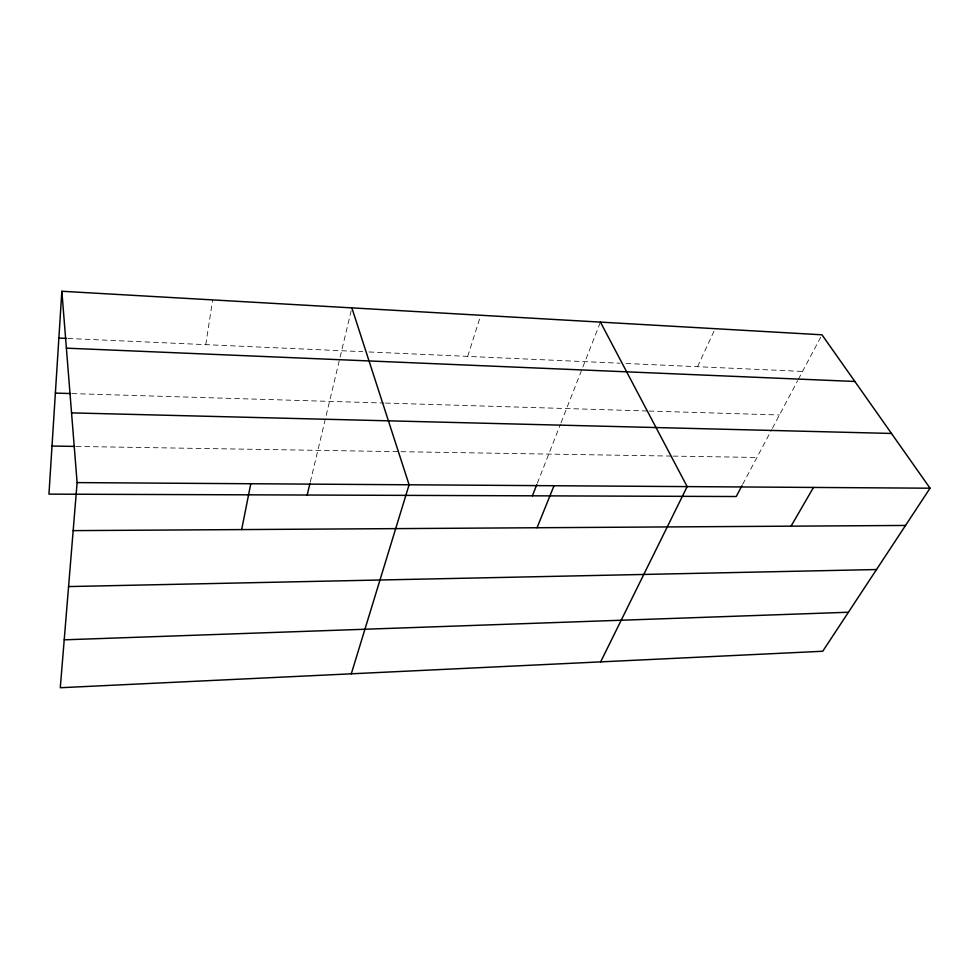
<?xml version="1.0" encoding="UTF-8"?>
<svg xmlns="http://www.w3.org/2000/svg" width="979" height="979" viewBox="0 0 979 979"><rect width="100%" height="100%" fill="white"/><g stroke="black" fill="none" stroke-linecap="round" stroke-linejoin="round"><path stroke-width="0.73" stroke-dasharray="4.89 3.67" d="M205.761 344.645L212.663 299.904M310.282 482.06L351.865 307.883M467.693 356.393L480.762 315.262M537.312 483.296L560.465 424.201M561.016 422.781L600.445 322.115M697.537 366.697L715.147 328.687M742.657 484.397L771.721 429.585M772.419 428.251L797.665 380.647M798.362 379.326L821.981 334.806M76.227 446.436L399.444 451.674M400.962 451.698L671.508 456.079M673.038 456.104L756.938 457.462M72.018 393.595L384.062 403.03M385.579 403.079L647.584 410.996M649.114 411.045L779.468 414.986M67.967 338.465L362.891 351.694M368.973 351.963L619.952 363.221M626.034 363.49L802.572 371.408"/><path stroke-width="1.47" d="M61.848 291.265L77.108 482.598L60.282 687.735L822.739 651.255L930.05 488.203L821.981 334.806L61.848 291.265L48.95 494.138L736.22 496.524L741.935 485.743M241.654 529.578L250.783 483.736M307.173 495.031L309.927 483.504M351.302 673.809L409.1 484.776L351.865 307.883M532.405 495.815L536.773 484.691M537.055 527.742L554.016 485.731M600.641 661.877L687.16 486.6L600.445 322.115M791.044 526.164L813.488 487.432M64.21 639.825L848.414 612.242M68.579 586.568L876.511 569.545M73.168 530.63L905.526 525.454M77.108 482.598L930.05 488.203M52.009 446.045L74.722 446.412M71.553 412.881L891.477 433.452M55.375 393.093L70.512 393.546M66.388 348.157L854.851 381.467M58.875 338.061L66.45 338.404"/></g></svg>
